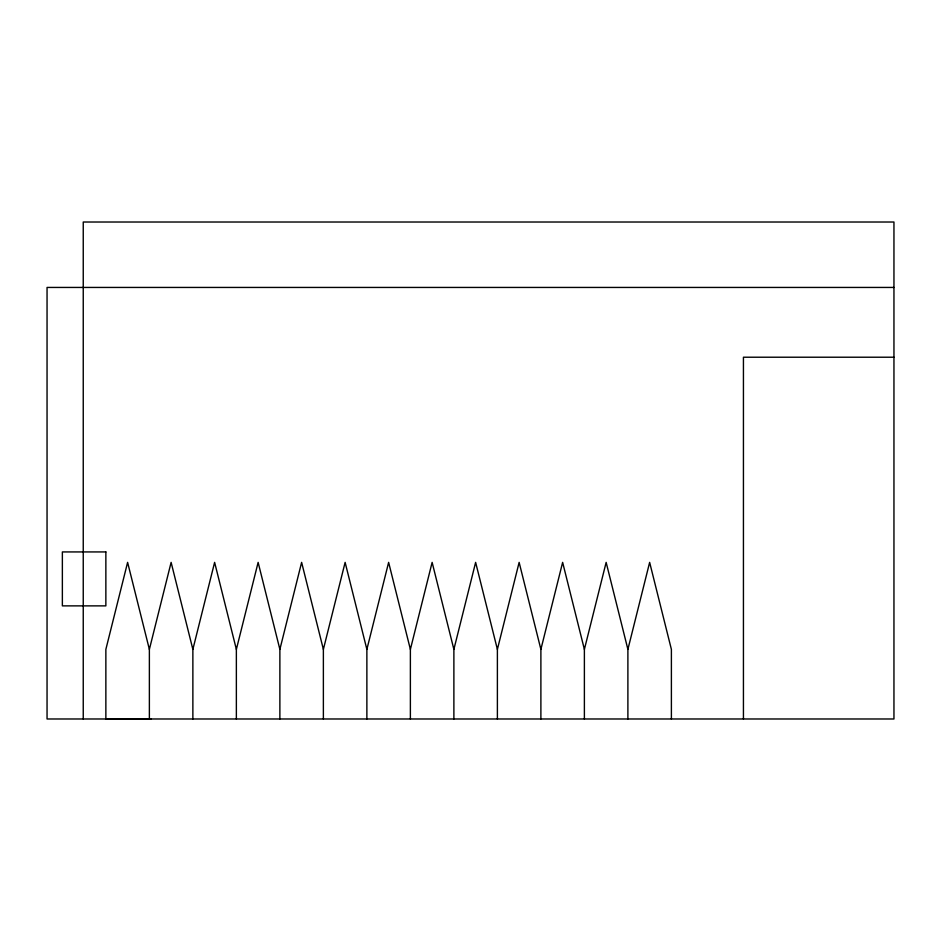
<?xml version="1.0" encoding="UTF-8"?>
<svg xmlns="http://www.w3.org/2000/svg" width="941" height="941" viewBox="0 0 941 941"><rect width="100%" height="100%" fill="white"/><g stroke="black" fill="none" stroke-linecap="round" stroke-linejoin="round"><path stroke-width="1.41" d="M149.372 718.983L149.372 649.384L171.121 562.377L192.87 649.384L192.87 718.983M192.87 649.384L214.619 562.377L236.367 649.384L236.367 718.983M236.367 649.384L258.128 562.377L279.877 649.384L279.877 718.983M279.877 649.384L301.626 562.377L323.375 649.384L323.375 718.983M323.375 649.384L345.124 562.377L366.872 649.384L366.872 718.983M366.872 649.384L388.633 562.377L410.382 649.384L410.382 718.983M410.382 649.384L432.131 562.377L453.88 649.384L453.88 718.983M453.88 649.384L475.628 562.377L497.389 649.384L497.389 718.983M497.389 649.384L519.138 562.377L540.887 649.384L540.887 718.983M540.887 649.384L562.636 562.377L584.385 649.384L584.385 718.983M584.385 649.384L606.145 562.377L627.894 649.384L627.894 718.983M627.894 649.384L649.643 562.377L671.392 649.384L671.392 718.983M893.95 287.44L47.05 287.44L47.05 718.983L893.95 718.983L893.95 222.017L83.243 222.017L83.243 718.983M893.95 357.215L743.437 357.215L743.437 718.983M151.113 718.948L105.862 718.948L105.862 649.384L127.611 562.377L149.372 649.384M105.862 551.932L62.365 551.932L62.365 605.875L105.862 605.875L105.862 551.932"/></g></svg>
